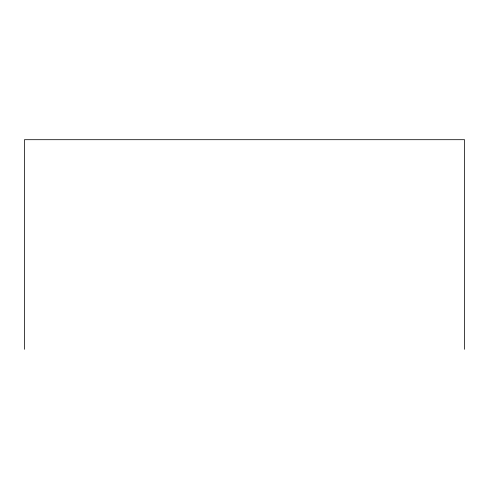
<?xml version="1.0" encoding="UTF-8"?>
<svg xmlns="http://www.w3.org/2000/svg" width="489" height="489" viewBox="0 0 489 489"><rect width="100%" height="100%" fill="white"/><g stroke="black" fill="none" stroke-linecap="round" stroke-linejoin="round"><path stroke-width="0.73" d="M464.55 349.305L464.55 139.695L24.45 139.695L24.45 349.305"/></g></svg>
